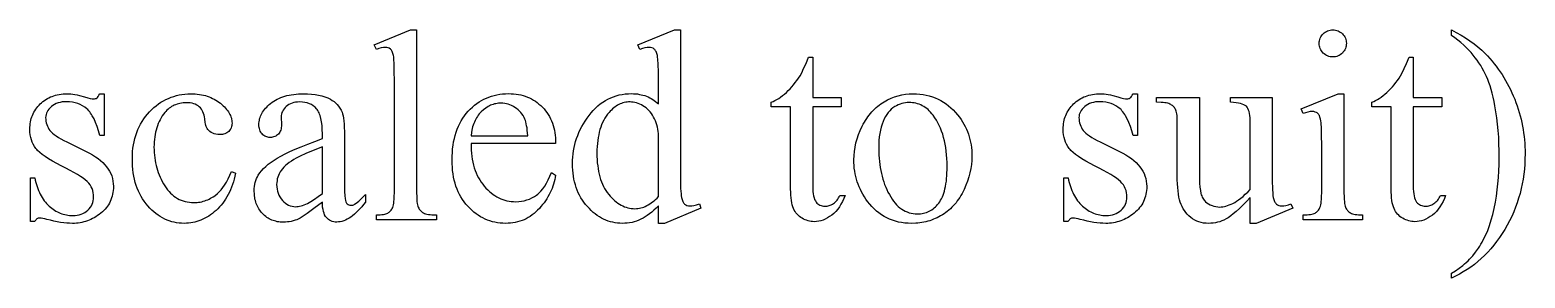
# Model space of a CAD drawing. Extents: x 9 to 960, y -397 to 558.
# Drawn here: x 552.1 to 717.1, y -187.3 to -159.9 of the extents above; entities that cross this region are included whole.
import ezdxf

# ---------------------------------------------------------------- set-up
doc = ezdxf.new("R2010")
doc.units = 0
doc.header["$MEASUREMENT"] = 0
doc.layers.add('TEXT', color=18, linetype='CONTINUOUS')

msp = doc.modelspace()

# ---------------------------------------------------------------- linework, layer by layer
at = {"layer": 'TEXT'}
for points in [[(594.76, -159.85), (594.76, -177.77), (594.77, -178.36), (594.78, -178.61), (594.8, -178.83), (594.83, -179.03), (594.86, -179.2), (594.9, -179.34), (594.94, -179.46), (594.99, -179.56), (595.05, -179.65), (595.11, -179.74), (595.18, -179.82), (595.25, -179.89), (595.33, -179.96), (595.42, -180.03), (595.51, -180.08), (595.62, -180.13), (595.74, -180.18), (595.89, -180.21), (596.06, -180.24), (596.25, -180.27), (596.46, -180.28), (596.94, -180.3), (596.94, -180.83), (590.32, -180.83), (590.32, -180.3), (590.74, -180.28), (590.93, -180.27), (591.1, -180.25), (591.25, -180.22), (591.38, -180.19), (591.49, -180.15), (591.59, -180.1), (591.67, -180.05), (591.75, -179.99), (591.82, -179.93), (591.89, -179.85), (591.95, -179.77), (592.01, -179.68), (592.07, -179.58), (592.12, -179.47), (592.16, -179.35), (592.2, -179.2), (592.23, -179.02), (592.26, -178.83), (592.28, -178.6), (592.3, -178.35), (592.31, -177.77), (592.31, -165.5), (592.3, -164.47), (592.28, -163.66), (592.25, -163.07), (592.23, -162.85), (592.21, -162.69), (592.15, -162.45), (592.07, -162.25), (592.03, -162.17), (591.98, -162.09), (591.93, -162.03), (591.87, -161.98), (591.75, -161.89), (591.61, -161.83), (591.46, -161.8), (591.29, -161.79), (591.09, -161.8), (590.86, -161.85), (590.6, -161.92), (590.32, -162.02), (590.07, -161.51), (594.09, -159.85)], [(621.45, -179.31), (621.21, -179.56), (620.96, -179.79), (620.72, -180), (620.48, -180.2), (620.23, -180.37), (620, -180.53), (619.76, -180.67), (619.52, -180.79), (619.28, -180.9), (619.04, -180.99), (618.79, -181.06), (618.54, -181.13), (618.28, -181.18), (618.02, -181.21), (617.76, -181.23), (617.49, -181.24), (617.21, -181.23), (616.94, -181.21), (616.68, -181.18), (616.41, -181.12), (616.16, -181.06), (615.9, -180.98), (615.66, -180.89), (615.41, -180.78), (615.17, -180.65), (614.94, -180.52), (614.71, -180.37), (614.48, -180.2), (614.26, -180.02), (614.04, -179.82), (613.83, -179.61), (613.62, -179.39), (613.42, -179.15), (613.23, -178.91), (613.06, -178.66), (612.9, -178.4), (612.75, -178.13), (612.61, -177.85), (612.49, -177.57), (612.38, -177.27), (612.29, -176.97), (612.2, -176.66), (612.13, -176.35), (612.07, -176.02), (612.03, -175.69), (611.99, -175.34), (611.98, -174.99), (611.97, -174.63), (611.98, -174.27), (612, -173.91), (612.03, -173.56), (612.08, -173.21), (612.15, -172.87), (612.23, -172.52), (612.32, -172.19), (612.43, -171.85), (612.55, -171.52), (612.68, -171.19), (612.83, -170.87), (613, -170.55), (613.18, -170.24), (613.37, -169.93), (613.58, -169.62), (613.8, -169.32), (614.03, -169.02), (614.27, -168.75), (614.52, -168.5), (614.78, -168.26), (615.04, -168.04), (615.32, -167.85), (615.6, -167.67), (615.89, -167.51), (616.19, -167.37), (616.49, -167.24), (616.81, -167.14), (617.13, -167.05), (617.46, -166.99), (617.8, -166.94), (618.15, -166.91), (618.5, -166.9), (618.72, -166.91), (618.94, -166.92), (619.15, -166.94), (619.36, -166.98), (619.56, -167.02), (619.75, -167.06), (619.95, -167.12), (620.13, -167.19), (620.31, -167.26), (620.49, -167.35), (620.66, -167.44), (620.83, -167.54), (620.99, -167.65), (621.15, -167.77), (621.3, -167.9), (621.45, -168.04), (621.45, -165.55), (621.45, -164.5), (621.43, -163.68), (621.39, -163.08), (621.37, -162.86), (621.34, -162.7), (621.28, -162.46), (621.24, -162.35), (621.2, -162.25), (621.15, -162.17), (621.11, -162.1), (621.05, -162.03), (621, -161.98), (620.87, -161.89), (620.73, -161.83), (620.58, -161.8), (620.41, -161.79), (620.2, -161.8), (619.96, -161.85), (619.69, -161.92), (619.39, -162.02), (619.2, -161.51), (623.22, -159.85), (623.89, -159.85), (623.89, -175.47), (623.89, -176.55), (623.91, -177.39), (623.95, -177.99), (623.97, -178.21), (624, -178.37), (624.06, -178.61), (624.1, -178.72), (624.14, -178.82), (624.19, -178.9), (624.24, -178.98), (624.29, -179.05), (624.35, -179.1), (624.48, -179.19), (624.61, -179.26), (624.76, -179.3), (624.92, -179.31), (625.13, -179.29), (625.38, -179.25), (625.67, -179.17), (625.98, -179.06), (626.14, -179.57), (622.13, -181.24), (621.45, -181.24)], [(695.91, -159.85), (696.06, -159.86), (696.21, -159.88), (696.35, -159.92), (696.48, -159.96), (696.61, -160.02), (696.73, -160.1), (696.85, -160.19), (696.96, -160.29), (697.06, -160.4), (697.15, -160.52), (697.23, -160.64), (697.29, -160.77), (697.34, -160.91), (697.37, -161.05), (697.39, -161.19), (697.4, -161.34), (697.39, -161.5), (697.37, -161.64), (697.34, -161.78), (697.29, -161.92), (697.23, -162.05), (697.15, -162.17), (697.06, -162.29), (696.96, -162.41), (696.85, -162.51), (696.73, -162.6), (696.61, -162.68), (696.48, -162.74), (696.35, -162.79), (696.21, -162.82), (696.06, -162.84), (695.91, -162.85), (695.75, -162.84), (695.61, -162.82), (695.47, -162.79), (695.33, -162.74), (695.2, -162.68), (695.08, -162.6), (694.96, -162.51), (694.85, -162.41), (694.74, -162.29), (694.65, -162.17), (694.58, -162.05), (694.51, -161.92), (694.46, -161.78), (694.43, -161.64), (694.41, -161.5), (694.4, -161.34), (694.41, -161.19), (694.43, -161.05), (694.46, -160.91), (694.51, -160.77), (694.57, -160.64), (694.65, -160.52), (694.74, -160.4), (694.84, -160.29), (694.95, -160.19), (695.07, -160.1), (695.19, -160.02), (695.32, -159.96), (695.46, -159.92), (695.6, -159.88), (695.75, -159.86)], [(708.99, -160.47), (708.99, -159.85), (709.54, -160.14), (710.06, -160.43), (710.57, -160.74), (711.04, -161.06), (711.5, -161.39), (711.93, -161.74), (712.34, -162.09), (712.72, -162.46), (712.98, -162.74), (713.23, -163.01), (713.48, -163.3), (713.72, -163.59), (713.95, -163.88), (714.17, -164.18), (714.38, -164.49), (714.59, -164.8), (714.79, -165.12), (714.98, -165.45), (715.17, -165.78), (715.35, -166.11), (715.52, -166.46), (715.68, -166.8), (715.83, -167.16), (715.98, -167.52), (716.12, -167.88), (716.25, -168.24), (716.37, -168.61), (716.48, -168.98), (716.59, -169.35), (716.68, -169.72), (716.77, -170.1), (716.84, -170.48), (716.91, -170.85), (716.97, -171.23), (717.02, -171.62), (717.06, -172), (717.09, -172.39), (717.11, -172.77), (717.13, -173.16), (717.13, -173.56), (717.12, -174.12), (717.1, -174.69), (717.05, -175.24), (716.99, -175.79), (716.91, -176.34), (716.81, -176.87), (716.7, -177.4), (716.57, -177.93), (716.42, -178.45), (716.25, -178.96), (716.07, -179.46), (715.87, -179.96), (715.65, -180.46), (715.41, -180.94), (715.15, -181.42), (714.88, -181.9), (714.6, -182.36), (714.3, -182.81), (713.99, -183.23), (713.67, -183.65), (713.34, -184.04), (713, -184.42), (712.65, -184.78), (712.28, -185.13), (711.91, -185.46), (711.53, -185.77), (711.13, -186.06), (710.72, -186.34), (710.31, -186.6), (709.88, -186.85), (709.44, -187.08), (708.99, -187.29), (708.99, -186.74), (709.43, -186.48), (709.86, -186.19), (710.26, -185.88), (710.45, -185.71), (710.64, -185.55), (710.83, -185.37), (711.01, -185.19), (711.35, -184.81), (711.67, -184.41), (711.98, -183.99), (712.12, -183.77), (712.26, -183.54), (712.39, -183.31), (712.52, -183.07), (712.77, -182.56), (713, -182.02), (713.21, -181.46), (713.4, -180.86), (713.57, -180.24), (713.72, -179.58), (713.85, -178.91), (713.97, -178.23), (714.06, -177.54), (714.14, -176.85), (714.2, -176.15), (714.25, -175.44), (714.28, -174.72), (714.28, -174), (714.28, -173.22), (714.25, -172.46), (714.22, -171.72), (714.16, -170.99), (714.09, -170.28), (714.01, -169.59), (713.91, -168.92), (713.8, -168.26), (713.7, -167.77), (713.6, -167.29), (713.5, -166.85), (713.38, -166.43), (713.27, -166.03), (713.14, -165.66), (713.01, -165.32), (712.88, -165), (712.73, -164.7), (712.58, -164.4), (712.41, -164.1), (712.23, -163.8), (712.04, -163.51), (711.84, -163.22), (711.63, -162.93), (711.41, -162.64), (711.17, -162.36), (710.91, -162.08), (710.64, -161.8), (710.35, -161.53), (710.04, -161.26), (709.71, -161), (709.36, -160.73)], [(638.49, -162.88), (638.49, -167.32), (641.64, -167.32), (641.64, -168.35), (638.49, -168.35), (638.49, -177.11), (638.49, -177.43), (638.51, -177.71), (638.54, -177.97), (638.58, -178.21), (638.64, -178.42), (638.7, -178.6), (638.78, -178.75), (638.86, -178.88), (638.96, -178.99), (639.07, -179.08), (639.18, -179.16), (639.29, -179.22), (639.42, -179.27), (639.55, -179.31), (639.69, -179.33), (639.83, -179.34), (639.95, -179.33), (640.07, -179.32), (640.19, -179.3), (640.31, -179.26), (640.43, -179.22), (640.54, -179.17), (640.66, -179.11), (640.77, -179.04), (640.89, -178.96), (640.99, -178.87), (641.09, -178.77), (641.18, -178.66), (641.27, -178.55), (641.34, -178.42), (641.42, -178.29), (641.48, -178.14), (642.06, -178.14), (641.92, -178.49), (641.77, -178.82), (641.61, -179.13), (641.43, -179.41), (641.25, -179.67), (641.04, -179.91), (640.83, -180.13), (640.6, -180.32), (640.36, -180.49), (640.12, -180.64), (639.88, -180.76), (639.64, -180.87), (639.39, -180.95), (639.15, -181), (638.9, -181.04), (638.65, -181.05), (638.48, -181.04), (638.31, -181.03), (638.15, -181), (637.98, -180.95), (637.81, -180.9), (637.65, -180.84), (637.49, -180.76), (637.32, -180.67), (637.17, -180.57), (637.02, -180.46), (636.88, -180.34), (636.76, -180.22), (636.64, -180.08), (636.54, -179.93), (636.45, -179.77), (636.36, -179.6), (636.29, -179.41), (636.23, -179.2), (636.18, -178.96), (636.13, -178.71), (636.1, -178.42), (636.07, -178.12), (636.06, -177.79), (636.05, -177.44), (636.05, -168.35), (633.92, -168.35), (633.92, -167.86), (634.12, -167.77), (634.32, -167.67), (634.53, -167.56), (634.74, -167.43), (634.94, -167.28), (635.15, -167.12), (635.36, -166.95), (635.58, -166.76), (635.78, -166.57), (635.99, -166.36), (636.19, -166.14), (636.38, -165.92), (636.56, -165.68), (636.74, -165.44), (636.92, -165.19), (637.09, -164.93), (637.27, -164.59), (637.49, -164.14), (637.75, -163.56), (638.03, -162.88)], [(704.79, -162.88), (704.79, -167.32), (707.94, -167.32), (707.94, -168.35), (704.79, -168.35), (704.79, -177.11), (704.79, -177.43), (704.81, -177.71), (704.84, -177.97), (704.88, -178.21), (704.93, -178.42), (705, -178.6), (705.07, -178.75), (705.16, -178.88), (705.26, -178.99), (705.36, -179.08), (705.47, -179.16), (705.59, -179.22), (705.72, -179.27), (705.85, -179.31), (705.98, -179.33), (706.13, -179.34), (706.25, -179.33), (706.37, -179.32), (706.49, -179.3), (706.61, -179.26), (706.73, -179.22), (706.84, -179.17), (706.96, -179.11), (707.07, -179.04), (707.18, -178.96), (707.29, -178.87), (707.39, -178.77), (707.48, -178.66), (707.56, -178.55), (707.64, -178.42), (707.71, -178.29), (707.78, -178.14), (708.36, -178.14), (708.22, -178.49), (708.07, -178.82), (707.91, -179.13), (707.73, -179.41), (707.54, -179.67), (707.34, -179.91), (707.12, -180.13), (706.9, -180.32), (706.66, -180.49), (706.42, -180.64), (706.18, -180.76), (705.94, -180.87), (705.69, -180.95), (705.45, -181), (705.2, -181.04), (704.95, -181.05), (704.78, -181.04), (704.61, -181.03), (704.44, -181), (704.28, -180.95), (704.11, -180.9), (703.95, -180.84), (703.78, -180.76), (703.62, -180.67), (703.46, -180.57), (703.32, -180.46), (703.18, -180.34), (703.06, -180.22), (702.94, -180.08), (702.84, -179.93), (702.74, -179.77), (702.66, -179.6), (702.59, -179.41), (702.53, -179.2), (702.47, -178.96), (702.43, -178.71), (702.4, -178.42), (702.37, -178.12), (702.36, -177.79), (702.35, -177.44), (702.35, -168.35), (700.21, -168.35), (700.21, -167.86), (700.42, -167.77), (700.62, -167.67), (700.83, -167.56), (701.03, -167.43), (701.24, -167.28), (701.45, -167.12), (701.66, -166.95), (701.87, -166.76), (702.08, -166.57), (702.29, -166.36), (702.48, -166.14), (702.68, -165.92), (702.86, -165.68), (703.04, -165.44), (703.22, -165.19), (703.38, -164.93), (703.57, -164.59), (703.79, -164.14), (704.04, -163.56), (704.33, -162.88)], [(560.27, -166.92), (560.27, -171.52), (559.79, -171.52), (559.64, -171), (559.49, -170.52), (559.32, -170.09), (559.15, -169.7), (558.96, -169.35), (558.87, -169.19), (558.77, -169.05), (558.67, -168.91), (558.56, -168.79), (558.46, -168.67), (558.35, -168.57), (558.12, -168.39), (557.88, -168.23), (557.62, -168.09), (557.35, -167.98), (557.06, -167.9), (556.76, -167.84), (556.45, -167.8), (556.11, -167.79), (555.86, -167.8), (555.62, -167.82), (555.4, -167.87), (555.18, -167.93), (554.98, -168), (554.79, -168.1), (554.61, -168.21), (554.45, -168.33), (554.3, -168.47), (554.17, -168.62), (554.06, -168.76), (553.97, -168.91), (553.9, -169.06), (553.85, -169.22), (553.82, -169.38), (553.81, -169.54), (553.82, -169.75), (553.84, -169.94), (553.88, -170.13), (553.93, -170.31), (554, -170.48), (554.08, -170.65), (554.17, -170.81), (554.28, -170.96), (554.41, -171.11), (554.57, -171.27), (554.76, -171.42), (554.98, -171.58), (555.22, -171.75), (555.5, -171.91), (555.81, -172.08), (556.14, -172.24), (558.3, -173.29), (558.66, -173.48), (559, -173.67), (559.31, -173.87), (559.61, -174.08), (559.88, -174.29), (560.12, -174.52), (560.34, -174.75), (560.54, -174.98), (560.72, -175.23), (560.87, -175.48), (561, -175.74), (561.1, -176), (561.19, -176.28), (561.24, -176.56), (561.28, -176.85), (561.29, -177.14), (561.29, -177.37), (561.27, -177.59), (561.24, -177.81), (561.2, -178.02), (561.15, -178.22), (561.09, -178.42), (561.02, -178.62), (560.94, -178.81), (560.85, -178.99), (560.75, -179.17), (560.63, -179.34), (560.51, -179.5), (560.37, -179.66), (560.22, -179.82), (560.07, -179.97), (559.9, -180.11), (559.72, -180.25), (559.54, -180.38), (559.36, -180.5), (559.18, -180.61), (558.99, -180.71), (558.8, -180.8), (558.61, -180.88), (558.42, -180.96), (558.22, -181.02), (558.02, -181.08), (557.82, -181.13), (557.62, -181.17), (557.41, -181.2), (557.2, -181.22), (556.99, -181.24), (556.78, -181.24), (556.46, -181.23), (556.14, -181.21), (555.8, -181.18), (555.45, -181.13), (555.09, -181.07), (554.72, -180.99), (554.34, -180.9), (553.95, -180.8), (553.71, -180.73), (553.5, -180.69), (553.31, -180.66), (553.15, -180.65), (553.07, -180.66), (552.99, -180.67), (552.92, -180.7), (552.85, -180.75), (552.78, -180.8), (552.72, -180.87), (552.67, -180.94), (552.62, -181.03), (552.13, -181.03), (552.13, -176.21), (552.62, -176.21), (552.67, -176.47), (552.73, -176.71), (552.8, -176.95), (552.87, -177.18), (552.95, -177.4), (553.03, -177.62), (553.12, -177.82), (553.22, -178.02), (553.32, -178.21), (553.43, -178.39), (553.54, -178.57), (553.66, -178.74), (553.79, -178.89), (553.92, -179.05), (554.05, -179.19), (554.2, -179.32), (554.34, -179.45), (554.49, -179.57), (554.64, -179.68), (554.8, -179.78), (554.95, -179.88), (555.11, -179.96), (555.27, -180.04), (555.43, -180.11), (555.6, -180.17), (555.76, -180.22), (555.93, -180.27), (556.1, -180.3), (556.27, -180.33), (556.45, -180.35), (556.63, -180.37), (556.81, -180.37), (557.06, -180.36), (557.29, -180.33), (557.52, -180.29), (557.73, -180.22), (557.93, -180.14), (558.12, -180.03), (558.3, -179.91), (558.47, -179.77), (558.62, -179.62), (558.75, -179.46), (558.86, -179.29), (558.95, -179.11), (559.02, -178.93), (559.07, -178.74), (559.1, -178.54), (559.11, -178.33), (559.1, -178.09), (559.06, -177.85), (559.01, -177.62), (558.93, -177.4), (558.83, -177.19), (558.71, -176.99), (558.56, -176.8), (558.39, -176.62), (558.19, -176.44), (557.95, -176.25), (557.66, -176.05), (557.32, -175.84), (556.94, -175.61), (556.52, -175.38), (556.05, -175.13), (555.54, -174.87), (555.03, -174.61), (554.56, -174.35), (554.14, -174.1), (553.77, -173.86), (553.44, -173.62), (553.16, -173.39), (552.92, -173.17), (552.82, -173.06), (552.74, -172.95), (552.58, -172.73), (552.45, -172.5), (552.33, -172.26), (552.24, -172), (552.17, -171.73), (552.11, -171.44), (552.08, -171.14), (552.07, -170.83), (552.08, -170.62), (552.09, -170.42), (552.11, -170.22), (552.14, -170.03), (552.18, -169.84), (552.23, -169.65), (552.29, -169.47), (552.36, -169.3), (552.43, -169.13), (552.52, -168.96), (552.61, -168.79), (552.72, -168.63), (552.83, -168.48), (552.95, -168.33), (553.08, -168.18), (553.22, -168.04), (553.36, -167.9), (553.51, -167.78), (553.67, -167.66), (553.83, -167.55), (554, -167.45), (554.17, -167.36), (554.34, -167.27), (554.53, -167.2), (554.71, -167.13), (554.91, -167.08), (555.1, -167.03), (555.31, -166.99), (555.52, -166.96), (555.73, -166.94), (555.95, -166.92), (556.17, -166.92), (556.38, -166.92), (556.59, -166.94), (556.82, -166.97), (557.05, -167), (557.3, -167.05), (557.56, -167.11), (558.1, -167.26), (558.45, -167.36), (558.73, -167.42), (558.95, -167.47), (559.11, -167.48), (559.22, -167.47), (559.32, -167.45), (559.4, -167.42), (559.48, -167.38), (559.55, -167.31), (559.62, -167.21), (559.7, -167.08), (559.79, -166.92)], [(574.77, -175.69), (574.7, -176.02), (574.62, -176.34), (574.53, -176.65), (574.43, -176.95), (574.33, -177.24), (574.21, -177.52), (574.09, -177.8), (573.96, -178.06), (573.83, -178.31), (573.68, -178.55), (573.53, -178.78), (573.36, -179.01), (573.19, -179.22), (573.01, -179.42), (572.83, -179.62), (572.63, -179.8), (572.43, -179.98), (572.23, -180.14), (572.02, -180.29), (571.82, -180.43), (571.6, -180.56), (571.39, -180.68), (571.17, -180.79), (570.96, -180.88), (570.73, -180.97), (570.51, -181.04), (570.28, -181.1), (570.05, -181.15), (569.82, -181.19), (569.59, -181.22), (569.35, -181.23), (569.11, -181.24), (568.82, -181.23), (568.54, -181.21), (568.27, -181.17), (567.99, -181.12), (567.73, -181.05), (567.46, -180.97), (567.21, -180.87), (566.95, -180.76), (566.71, -180.63), (566.46, -180.49), (566.22, -180.33), (565.99, -180.15), (565.76, -179.97), (565.53, -179.76), (565.31, -179.54), (565.1, -179.31), (564.89, -179.06), (564.69, -178.8), (564.51, -178.54), (564.35, -178.26), (564.19, -177.97), (564.05, -177.67), (563.93, -177.36), (563.81, -177.04), (563.71, -176.71), (563.63, -176.36), (563.55, -176.01), (563.49, -175.65), (563.45, -175.27), (563.41, -174.89), (563.39, -174.49), (563.38, -174.09), (563.39, -173.69), (563.41, -173.31), (563.45, -172.93), (563.5, -172.57), (563.57, -172.21), (563.65, -171.87), (563.75, -171.53), (563.86, -171.2), (563.98, -170.88), (564.13, -170.57), (564.28, -170.27), (564.45, -169.98), (564.64, -169.7), (564.84, -169.43), (565.05, -169.16), (565.28, -168.91), (565.52, -168.67), (565.77, -168.44), (566.02, -168.23), (566.28, -168.04), (566.54, -167.86), (566.81, -167.7), (567.08, -167.55), (567.37, -167.42), (567.65, -167.3), (567.95, -167.2), (568.25, -167.11), (568.55, -167.04), (568.86, -166.99), (569.18, -166.95), (569.5, -166.93), (569.83, -166.92), (570.08, -166.92), (570.32, -166.94), (570.55, -166.96), (570.78, -166.98), (571.01, -167.02), (571.22, -167.07), (571.44, -167.12), (571.64, -167.18), (571.85, -167.25), (572.04, -167.33), (572.23, -167.42), (572.42, -167.51), (572.6, -167.62), (572.77, -167.73), (572.94, -167.85), (573.1, -167.97), (573.41, -168.24), (573.54, -168.37), (573.67, -168.51), (573.78, -168.64), (573.89, -168.78), (573.98, -168.91), (574.07, -169.05), (574.14, -169.19), (574.21, -169.32), (574.26, -169.46), (574.31, -169.6), (574.34, -169.74), (574.37, -169.88), (574.38, -170.02), (574.39, -170.16), (574.38, -170.3), (574.37, -170.43), (574.34, -170.55), (574.3, -170.67), (574.25, -170.78), (574.18, -170.88), (574.11, -170.98), (574.03, -171.07), (573.93, -171.15), (573.83, -171.22), (573.72, -171.28), (573.59, -171.33), (573.46, -171.37), (573.32, -171.4), (573.17, -171.41), (573.02, -171.42), (572.81, -171.41), (572.61, -171.38), (572.42, -171.34), (572.25, -171.28), (572.1, -171.2), (571.95, -171.1), (571.82, -170.99), (571.7, -170.86), (571.64, -170.77), (571.59, -170.67), (571.54, -170.55), (571.5, -170.41), (571.46, -170.25), (571.42, -170.08), (571.37, -169.68), (571.34, -169.47), (571.3, -169.27), (571.25, -169.08), (571.18, -168.91), (571.1, -168.75), (571.01, -168.6), (570.9, -168.47), (570.77, -168.35), (570.64, -168.25), (570.49, -168.16), (570.33, -168.08), (570.16, -168.02), (569.97, -167.97), (569.78, -167.93), (569.57, -167.91), (569.34, -167.91), (569.16, -167.91), (568.98, -167.92), (568.81, -167.95), (568.64, -167.98), (568.48, -168.01), (568.32, -168.06), (568.16, -168.12), (568.01, -168.18), (567.87, -168.25), (567.72, -168.33), (567.59, -168.42), (567.45, -168.52), (567.33, -168.63), (567.2, -168.74), (567.08, -168.87), (566.97, -169), (566.82, -169.18), (566.69, -169.37), (566.56, -169.57), (566.45, -169.78), (566.34, -169.99), (566.24, -170.21), (566.15, -170.44), (566.07, -170.68), (566, -170.92), (565.94, -171.17), (565.89, -171.43), (565.85, -171.69), (565.82, -171.96), (565.79, -172.24), (565.78, -172.53), (565.77, -172.82), (565.78, -173.12), (565.79, -173.41), (565.82, -173.71), (565.85, -173.99), (565.89, -174.28), (565.94, -174.55), (566, -174.83), (566.07, -175.1), (566.15, -175.36), (566.24, -175.62), (566.34, -175.88), (566.44, -176.13), (566.56, -176.37), (566.68, -176.62), (566.82, -176.86), (566.96, -177.09), (567.11, -177.31), (567.27, -177.52), (567.44, -177.72), (567.61, -177.9), (567.79, -178.06), (567.97, -178.22), (568.16, -178.35), (568.36, -178.48), (568.56, -178.59), (568.77, -178.68), (568.99, -178.76), (569.21, -178.82), (569.44, -178.87), (569.68, -178.91), (569.92, -178.93), (570.17, -178.94), (570.35, -178.94), (570.53, -178.92), (570.7, -178.9), (570.87, -178.88), (571.04, -178.84), (571.21, -178.8), (571.38, -178.75), (571.54, -178.69), (571.7, -178.63), (571.86, -178.55), (572.02, -178.47), (572.17, -178.38), (572.32, -178.29), (572.47, -178.18), (572.77, -177.95), (572.97, -177.76), (573.17, -177.54), (573.37, -177.29), (573.57, -177), (573.76, -176.67), (573.96, -176.31), (574.15, -175.92), (574.34, -175.49)], [(584.36, -178.88), (583.42, -179.6), (582.67, -180.15), (582.36, -180.36), (582.11, -180.53), (581.9, -180.66), (581.75, -180.74), (581.55, -180.83), (581.34, -180.9), (581.14, -180.96), (580.93, -181.02), (580.71, -181.06), (580.5, -181.08), (580.27, -181.1), (580.05, -181.11), (579.88, -181.1), (579.71, -181.09), (579.54, -181.07), (579.38, -181.05), (579.22, -181.01), (579.07, -180.97), (578.92, -180.92), (578.77, -180.87), (578.63, -180.8), (578.49, -180.73), (578.36, -180.65), (578.23, -180.57), (578.1, -180.47), (577.98, -180.37), (577.86, -180.27), (577.74, -180.15), (577.63, -180.03), (577.53, -179.9), (577.44, -179.77), (577.35, -179.63), (577.27, -179.49), (577.19, -179.35), (577.12, -179.19), (577.06, -179.04), (577.01, -178.88), (576.96, -178.71), (576.92, -178.55), (576.89, -178.37), (576.87, -178.19), (576.85, -178.01), (576.84, -177.63), (576.84, -177.38), (576.86, -177.15), (576.9, -176.92), (576.95, -176.71), (577.01, -176.5), (577.09, -176.29), (577.18, -176.1), (577.28, -175.92), (577.44, -175.67), (577.64, -175.42), (577.86, -175.18), (578.11, -174.94), (578.38, -174.71), (578.69, -174.48), (579.02, -174.25), (579.38, -174.03), (579.79, -173.8), (580.25, -173.56), (580.78, -173.31), (581.37, -173.05), (582.03, -172.77), (582.74, -172.49), (583.52, -172.19), (584.36, -171.87), (584.36, -171.34), (584.35, -170.86), (584.32, -170.41), (584.27, -170.01), (584.2, -169.64), (584.11, -169.31), (584.06, -169.16), (584, -169.03), (583.93, -168.9), (583.87, -168.78), (583.79, -168.67), (583.72, -168.57), (583.55, -168.39), (583.36, -168.24), (583.15, -168.11), (582.93, -168.01), (582.69, -167.92), (582.43, -167.87), (582.15, -167.83), (581.85, -167.82), (581.62, -167.83), (581.41, -167.85), (581.21, -167.89), (581.02, -167.94), (580.84, -168.01), (580.67, -168.1), (580.52, -168.2), (580.38, -168.32), (580.24, -168.45), (580.13, -168.58), (580.03, -168.72), (579.96, -168.86), (579.89, -169), (579.85, -169.16), (579.82, -169.31), (579.82, -169.47), (579.85, -170.33), (579.84, -170.49), (579.82, -170.65), (579.8, -170.79), (579.76, -170.93), (579.71, -171.05), (579.65, -171.17), (579.58, -171.28), (579.5, -171.37), (579.41, -171.46), (579.31, -171.53), (579.21, -171.6), (579.1, -171.65), (578.98, -171.69), (578.86, -171.72), (578.73, -171.74), (578.59, -171.74), (578.46, -171.74), (578.33, -171.72), (578.21, -171.69), (578.1, -171.65), (577.99, -171.59), (577.88, -171.53), (577.79, -171.45), (577.7, -171.36), (577.62, -171.26), (577.55, -171.15), (577.49, -171.03), (577.44, -170.91), (577.4, -170.77), (577.37, -170.63), (577.36, -170.47), (577.35, -170.31), (577.36, -170.15), (577.37, -170), (577.4, -169.84), (577.43, -169.69), (577.48, -169.54), (577.54, -169.39), (577.6, -169.24), (577.68, -169.09), (577.76, -168.95), (577.86, -168.81), (577.97, -168.66), (578.08, -168.52), (578.21, -168.39), (578.35, -168.25), (578.49, -168.11), (578.65, -167.98), (578.82, -167.85), (578.99, -167.73), (579.17, -167.62), (579.36, -167.52), (579.56, -167.42), (579.77, -167.33), (579.99, -167.26), (580.21, -167.18), (580.44, -167.12), (580.68, -167.07), (580.93, -167.02), (581.19, -166.99), (581.45, -166.96), (581.72, -166.94), (582, -166.92), (582.29, -166.92), (582.73, -166.93), (583.15, -166.96), (583.55, -167), (583.93, -167.07), (584.29, -167.16), (584.63, -167.26), (584.95, -167.38), (585.24, -167.52), (585.45, -167.65), (585.65, -167.78), (585.83, -167.94), (586, -168.11), (586.15, -168.3), (586.29, -168.5), (586.42, -168.72), (586.53, -168.95), (586.59, -169.13), (586.64, -169.35), (586.69, -169.62), (586.73, -169.92), (586.75, -170.27), (586.78, -170.65), (586.79, -171.08), (586.79, -171.55), (586.79, -176.14), (586.8, -177.01), (586.81, -177.7), (586.83, -178.19), (586.87, -178.5), (586.91, -178.7), (586.96, -178.87), (587.03, -179), (587.07, -179.05), (587.11, -179.09), (587.2, -179.15), (587.29, -179.2), (587.39, -179.23), (587.5, -179.23), (587.61, -179.23), (587.72, -179.21), (587.82, -179.18), (587.91, -179.13), (588.1, -178.99), (588.37, -178.77), (588.7, -178.45), (589.11, -178.05), (589.11, -178.88), (588.9, -179.15), (588.7, -179.4), (588.49, -179.63), (588.29, -179.85), (588.09, -180.05), (587.89, -180.23), (587.69, -180.39), (587.49, -180.54), (587.3, -180.67), (587.1, -180.78), (586.91, -180.88), (586.71, -180.95), (586.52, -181.02), (586.33, -181.06), (586.14, -181.08), (585.95, -181.09), (585.78, -181.09), (585.61, -181.06), (585.45, -181.02), (585.3, -180.97), (585.16, -180.9), (585.03, -180.81), (584.91, -180.71), (584.8, -180.59), (584.7, -180.46), (584.61, -180.3), (584.54, -180.12), (584.48, -179.91), (584.43, -179.69), (584.39, -179.44), (584.37, -179.17)], [(600.77, -172.41), (600.78, -172.78), (600.79, -173.14), (600.82, -173.49), (600.86, -173.83), (600.91, -174.16), (600.97, -174.48), (601.05, -174.79), (601.13, -175.09), (601.23, -175.38), (601.34, -175.66), (601.46, -175.93), (601.59, -176.19), (601.73, -176.44), (601.89, -176.68), (602.06, -176.91), (602.23, -177.13), (602.42, -177.33), (602.61, -177.53), (602.81, -177.71), (603, -177.87), (603.21, -178.03), (603.41, -178.17), (603.62, -178.3), (603.84, -178.41), (604.06, -178.51), (604.28, -178.6), (604.51, -178.67), (604.74, -178.73), (604.97, -178.78), (605.21, -178.81), (605.45, -178.83), (605.7, -178.84), (606.03, -178.83), (606.34, -178.79), (606.65, -178.73), (606.94, -178.65), (607.22, -178.55), (607.5, -178.43), (607.76, -178.28), (608.01, -178.11), (608.13, -178.01), (608.25, -177.91), (608.48, -177.68), (608.7, -177.41), (608.91, -177.12), (609.11, -176.79), (609.3, -176.43), (609.48, -176.03), (609.65, -175.61), (610.11, -175.9), (610.07, -176.15), (610.01, -176.4), (609.95, -176.65), (609.88, -176.89), (609.8, -177.13), (609.71, -177.37), (609.61, -177.6), (609.51, -177.83), (609.39, -178.06), (609.26, -178.29), (609.13, -178.51), (608.98, -178.73), (608.83, -178.95), (608.67, -179.16), (608.49, -179.37), (608.31, -179.58), (608.12, -179.78), (607.93, -179.97), (607.73, -180.15), (607.52, -180.31), (607.31, -180.46), (607.09, -180.59), (606.86, -180.72), (606.63, -180.83), (606.4, -180.92), (606.16, -181.01), (605.91, -181.08), (605.65, -181.14), (605.39, -181.18), (605.13, -181.21), (604.86, -181.23), (604.58, -181.24), (604.28, -181.23), (603.98, -181.21), (603.69, -181.17), (603.41, -181.12), (603.13, -181.06), (602.85, -180.97), (602.58, -180.88), (602.32, -180.77), (602.06, -180.64), (601.81, -180.5), (601.56, -180.34), (601.32, -180.17), (601.09, -179.99), (600.86, -179.79), (600.63, -179.57), (600.41, -179.35), (600.2, -179.1), (600.01, -178.85), (599.82, -178.59), (599.65, -178.32), (599.5, -178.03), (599.36, -177.74), (599.23, -177.44), (599.11, -177.12), (599.01, -176.8), (598.92, -176.47), (598.85, -176.12), (598.79, -175.77), (598.74, -175.4), (598.71, -175.03), (598.69, -174.64), (598.68, -174.25), (598.69, -173.82), (598.71, -173.41), (598.74, -173), (598.79, -172.61), (598.85, -172.23), (598.93, -171.86), (599.02, -171.51), (599.12, -171.16), (599.24, -170.83), (599.37, -170.51), (599.52, -170.21), (599.68, -169.91), (599.85, -169.62), (600.04, -169.35), (600.24, -169.09), (600.46, -168.84), (600.68, -168.61), (600.92, -168.39), (601.16, -168.18), (601.4, -168), (601.66, -167.82), (601.92, -167.66), (602.19, -167.52), (602.46, -167.39), (602.74, -167.28), (603.03, -167.18), (603.33, -167.09), (603.63, -167.03), (603.94, -166.97), (604.26, -166.93), (604.59, -166.91), (604.92, -166.9), (605.2, -166.91), (605.47, -166.93), (605.74, -166.96), (606, -167), (606.26, -167.05), (606.51, -167.11), (606.75, -167.19), (606.99, -167.28), (607.22, -167.38), (607.44, -167.49), (607.66, -167.61), (607.87, -167.75), (608.07, -167.89), (608.27, -168.05), (608.46, -168.22), (608.65, -168.4), (608.83, -168.59), (608.99, -168.79), (609.15, -169), (609.29, -169.21), (609.42, -169.44), (609.54, -169.67), (609.65, -169.9), (609.75, -170.15), (609.83, -170.41), (609.91, -170.67), (609.97, -170.94), (610.02, -171.22), (610.06, -171.5), (610.09, -171.79), (610.1, -172.1), (610.11, -172.41)], [(600.77, -171.55), (607.03, -171.55), (606.98, -170.95), (606.95, -170.68), (606.91, -170.44), (606.87, -170.23), (606.83, -170.03), (606.77, -169.87), (606.72, -169.72), (606.62, -169.52), (606.51, -169.33), (606.39, -169.15), (606.26, -168.98), (606.12, -168.83), (605.96, -168.68), (605.8, -168.55), (605.62, -168.42), (605.44, -168.31), (605.25, -168.22), (605.06, -168.14), (604.87, -168.07), (604.68, -168.02), (604.49, -167.98), (604.29, -167.96), (604.09, -167.95), (603.94, -167.96), (603.79, -167.97), (603.64, -167.98), (603.5, -168.01), (603.35, -168.04), (603.21, -168.09), (603.07, -168.13), (602.93, -168.19), (602.8, -168.25), (602.66, -168.32), (602.4, -168.49), (602.15, -168.68), (601.9, -168.9), (601.79, -169.02), (601.67, -169.15), (601.57, -169.29), (601.47, -169.43), (601.38, -169.57), (601.29, -169.72), (601.21, -169.88), (601.14, -170.04), (601.07, -170.21), (601.01, -170.38), (600.95, -170.56), (600.91, -170.75), (600.83, -171.14)], [(621.45, -178.28), (621.45, -171.31), (621.43, -171.07), (621.39, -170.82), (621.34, -170.59), (621.28, -170.36), (621.2, -170.13), (621.12, -169.91), (621.03, -169.69), (620.92, -169.49), (620.81, -169.29), (620.68, -169.1), (620.55, -168.92), (620.41, -168.76), (620.26, -168.61), (620.1, -168.47), (619.93, -168.35), (619.75, -168.24), (619.57, -168.14), (619.39, -168.06), (619.21, -167.98), (619.03, -167.92), (618.85, -167.88), (618.67, -167.84), (618.5, -167.83), (618.33, -167.82), (618.16, -167.82), (618.01, -167.84), (617.85, -167.86), (617.69, -167.89), (617.54, -167.93), (617.39, -167.98), (617.24, -168.04), (617.1, -168.11), (616.95, -168.19), (616.81, -168.27), (616.67, -168.37), (616.54, -168.47), (616.4, -168.59), (616.27, -168.71), (616.14, -168.84), (616.01, -168.98), (615.85, -169.18), (615.7, -169.39), (615.55, -169.61), (615.42, -169.84), (615.3, -170.08), (615.19, -170.33), (615.09, -170.6), (615, -170.87), (614.93, -171.16), (614.86, -171.45), (614.8, -171.76), (614.75, -172.08), (614.72, -172.41), (614.69, -172.75), (614.67, -173.1), (614.67, -173.47), (614.67, -173.83), (614.69, -174.19), (614.71, -174.54), (614.75, -174.87), (614.79, -175.19), (614.85, -175.51), (614.92, -175.81), (614.99, -176.1), (615.08, -176.38), (615.18, -176.65), (615.28, -176.91), (615.4, -177.15), (615.52, -177.39), (615.66, -177.61), (615.81, -177.83), (615.97, -178.03), (616.13, -178.22), (616.3, -178.4), (616.46, -178.57), (616.63, -178.73), (616.81, -178.87), (616.98, -179), (617.16, -179.12), (617.34, -179.22), (617.52, -179.31), (617.7, -179.4), (617.89, -179.46), (618.08, -179.52), (618.27, -179.56), (618.46, -179.59), (618.66, -179.61), (618.86, -179.62), (619.02, -179.61), (619.19, -179.6), (619.36, -179.57), (619.52, -179.53), (619.69, -179.49), (619.85, -179.43), (620.01, -179.36), (620.18, -179.28), (620.34, -179.19), (620.5, -179.09), (620.66, -178.98), (620.82, -178.86), (620.98, -178.73), (621.14, -178.59), (621.3, -178.44)], [(649.56, -166.92), (649.94, -166.93), (650.31, -166.96), (650.67, -167), (651.02, -167.06), (651.36, -167.15), (651.7, -167.25), (652.02, -167.37), (652.33, -167.5), (652.63, -167.66), (652.93, -167.83), (653.21, -168.02), (653.49, -168.23), (653.75, -168.46), (654.01, -168.7), (654.25, -168.97), (654.49, -169.25), (654.68, -169.5), (654.86, -169.76), (655.03, -170.02), (655.18, -170.28), (655.32, -170.55), (655.45, -170.83), (655.57, -171.1), (655.67, -171.39), (655.77, -171.68), (655.85, -171.97), (655.92, -172.27), (655.97, -172.57), (656.01, -172.87), (656.04, -173.19), (656.06, -173.5), (656.07, -173.82), (656.06, -174.28), (656.01, -174.73), (655.95, -175.19), (655.85, -175.65), (655.73, -176.11), (655.58, -176.57), (655.4, -177.03), (655.2, -177.49), (655.09, -177.72), (654.97, -177.94), (654.85, -178.16), (654.72, -178.37), (654.59, -178.57), (654.45, -178.76), (654.31, -178.95), (654.16, -179.12), (654.01, -179.3), (653.85, -179.46), (653.69, -179.62), (653.52, -179.77), (653.35, -179.91), (653.17, -180.05), (652.99, -180.18), (652.8, -180.3), (652.61, -180.41), (652.42, -180.52), (652.22, -180.62), (652.02, -180.71), (651.81, -180.79), (651.61, -180.87), (651.4, -180.94), (651.19, -181), (650.98, -181.06), (650.76, -181.11), (650.54, -181.15), (650.32, -181.18), (650.09, -181.21), (649.87, -181.23), (649.4, -181.24), (649.03, -181.23), (648.66, -181.2), (648.3, -181.15), (647.95, -181.09), (647.62, -181), (647.29, -180.9), (646.97, -180.77), (646.66, -180.63), (646.36, -180.47), (646.08, -180.29), (645.8, -180.09), (645.53, -179.87), (645.27, -179.63), (645.02, -179.38), (644.78, -179.1), (644.55, -178.81), (644.37, -178.55), (644.19, -178.29), (644.03, -178.02), (643.89, -177.75), (643.75, -177.48), (643.62, -177.2), (643.51, -176.92), (643.41, -176.63), (643.32, -176.34), (643.24, -176.05), (643.18, -175.75), (643.13, -175.45), (643.08, -175.14), (643.05, -174.84), (643.04, -174.52), (643.03, -174.21), (643.05, -173.74), (643.09, -173.28), (643.16, -172.81), (643.26, -172.35), (643.39, -171.89), (643.55, -171.43), (643.74, -170.97), (643.95, -170.51), (644.07, -170.28), (644.19, -170.07), (644.32, -169.86), (644.45, -169.65), (644.59, -169.46), (644.73, -169.27), (644.87, -169.09), (645.02, -168.91), (645.17, -168.75), (645.33, -168.59), (645.5, -168.44), (645.66, -168.3), (645.84, -168.16), (646.01, -168.03), (646.19, -167.91), (646.38, -167.8), (646.76, -167.59), (647.14, -167.41), (647.53, -167.26), (647.93, -167.14), (648.33, -167.04), (648.74, -166.97), (649.15, -166.93)], [(649.11, -167.88), (648.91, -167.88), (648.72, -167.91), (648.52, -167.94), (648.32, -167.99), (648.13, -168.06), (647.93, -168.14), (647.73, -168.23), (647.54, -168.34), (647.34, -168.47), (647.16, -168.62), (646.99, -168.79), (646.82, -168.98), (646.67, -169.2), (646.52, -169.43), (646.39, -169.69), (646.26, -169.97), (646.15, -170.27), (646.05, -170.6), (645.96, -170.94), (645.9, -171.3), (645.84, -171.69), (645.8, -172.09), (645.78, -172.52), (645.77, -172.97), (645.78, -173.33), (645.79, -173.69), (645.82, -174.04), (645.85, -174.39), (645.89, -174.73), (645.94, -175.06), (646, -175.39), (646.07, -175.71), (646.15, -176.03), (646.23, -176.34), (646.33, -176.64), (646.43, -176.93), (646.55, -177.22), (646.67, -177.51), (646.8, -177.78), (646.95, -178.05), (647.1, -178.31), (647.25, -178.56), (647.41, -178.78), (647.58, -178.99), (647.75, -179.18), (647.93, -179.36), (648.12, -179.52), (648.31, -179.66), (648.5, -179.78), (648.7, -179.89), (648.91, -179.98), (649.12, -180.06), (649.34, -180.12), (649.57, -180.16), (649.8, -180.19), (650.04, -180.19), (650.21, -180.19), (650.39, -180.17), (650.56, -180.15), (650.72, -180.12), (650.88, -180.08), (651.04, -180.03), (651.19, -179.97), (651.34, -179.9), (651.49, -179.82), (651.63, -179.73), (651.77, -179.64), (651.9, -179.53), (652.03, -179.41), (652.16, -179.29), (652.28, -179.16), (652.4, -179.01), (652.51, -178.86), (652.61, -178.69), (652.71, -178.51), (652.8, -178.32), (652.89, -178.11), (652.96, -177.89), (653.03, -177.66), (653.09, -177.41), (653.15, -177.15), (653.2, -176.88), (653.24, -176.59), (653.27, -176.29), (653.29, -175.98), (653.31, -175.65), (653.32, -175.31), (653.33, -174.96), (653.32, -174.51), (653.3, -174.08), (653.27, -173.66), (653.23, -173.25), (653.17, -172.86), (653.11, -172.47), (653.03, -172.1), (652.94, -171.74), (652.84, -171.39), (652.72, -171.06), (652.59, -170.73), (652.45, -170.42), (652.3, -170.12), (652.14, -169.83), (651.96, -169.56), (651.78, -169.29), (651.64, -169.12), (651.51, -168.96), (651.36, -168.81), (651.22, -168.67), (651.07, -168.55), (650.91, -168.43), (650.75, -168.33), (650.59, -168.23), (650.42, -168.15), (650.24, -168.08), (650.07, -168.02), (649.88, -167.97), (649.7, -167.93), (649.5, -167.9), (649.31, -167.88)], [(674.34, -166.92), (674.34, -171.52), (673.86, -171.52), (673.71, -171), (673.56, -170.52), (673.39, -170.09), (673.22, -169.7), (673.03, -169.35), (672.94, -169.19), (672.84, -169.05), (672.74, -168.91), (672.63, -168.79), (672.53, -168.67), (672.42, -168.57), (672.19, -168.39), (671.95, -168.23), (671.69, -168.09), (671.42, -167.98), (671.13, -167.9), (670.83, -167.84), (670.52, -167.8), (670.18, -167.79), (669.93, -167.8), (669.69, -167.82), (669.47, -167.87), (669.25, -167.93), (669.05, -168), (668.86, -168.1), (668.68, -168.21), (668.52, -168.33), (668.37, -168.47), (668.24, -168.62), (668.13, -168.76), (668.04, -168.91), (667.97, -169.06), (667.92, -169.22), (667.89, -169.38), (667.88, -169.54), (667.89, -169.75), (667.91, -169.94), (667.95, -170.13), (668, -170.31), (668.07, -170.48), (668.15, -170.65), (668.24, -170.81), (668.36, -170.96), (668.48, -171.11), (668.64, -171.27), (668.83, -171.42), (669.05, -171.58), (669.3, -171.75), (669.57, -171.91), (669.88, -172.08), (670.21, -172.24), (672.37, -173.29), (672.73, -173.48), (673.07, -173.67), (673.38, -173.87), (673.68, -174.08), (673.95, -174.29), (674.19, -174.52), (674.41, -174.75), (674.61, -174.98), (674.79, -175.23), (674.94, -175.48), (675.07, -175.74), (675.17, -176), (675.26, -176.28), (675.31, -176.56), (675.35, -176.85), (675.36, -177.14), (675.36, -177.37), (675.34, -177.59), (675.31, -177.81), (675.27, -178.02), (675.23, -178.22), (675.17, -178.42), (675.09, -178.62), (675.01, -178.81), (674.92, -178.99), (674.82, -179.17), (674.7, -179.34), (674.58, -179.5), (674.44, -179.66), (674.29, -179.82), (674.14, -179.97), (673.97, -180.11), (673.79, -180.25), (673.61, -180.38), (673.43, -180.5), (673.25, -180.61), (673.06, -180.71), (672.88, -180.8), (672.68, -180.88), (672.49, -180.96), (672.29, -181.02), (672.1, -181.08), (671.89, -181.13), (671.69, -181.17), (671.48, -181.2), (671.27, -181.22), (671.06, -181.24), (670.85, -181.24), (670.53, -181.23), (670.21, -181.21), (669.87, -181.18), (669.52, -181.13), (669.16, -181.07), (668.79, -180.99), (668.41, -180.9), (668.02, -180.8), (667.78, -180.73), (667.57, -180.69), (667.39, -180.66), (667.22, -180.65), (667.14, -180.66), (667.06, -180.67), (666.99, -180.7), (666.92, -180.75), (666.85, -180.8), (666.79, -180.87), (666.74, -180.94), (666.69, -181.03), (666.2, -181.03), (666.2, -176.21), (666.69, -176.21), (666.74, -176.47), (666.8, -176.71), (666.87, -176.95), (666.94, -177.18), (667.02, -177.4), (667.1, -177.62), (667.19, -177.82), (667.29, -178.02), (667.39, -178.21), (667.5, -178.39), (667.61, -178.57), (667.73, -178.74), (667.86, -178.89), (667.99, -179.05), (668.12, -179.19), (668.27, -179.32), (668.41, -179.45), (668.56, -179.57), (668.71, -179.68), (668.87, -179.78), (669.02, -179.88), (669.18, -179.96), (669.34, -180.04), (669.5, -180.11), (669.67, -180.17), (669.83, -180.22), (670, -180.27), (670.17, -180.3), (670.35, -180.33), (670.52, -180.35), (670.7, -180.37), (670.88, -180.37), (671.13, -180.36), (671.36, -180.33), (671.59, -180.29), (671.8, -180.22), (672, -180.14), (672.19, -180.03), (672.37, -179.91), (672.54, -179.77), (672.69, -179.62), (672.82, -179.46), (672.93, -179.29), (673.02, -179.11), (673.09, -178.93), (673.14, -178.74), (673.17, -178.54), (673.18, -178.33), (673.17, -178.09), (673.13, -177.85), (673.08, -177.62), (673, -177.4), (672.9, -177.19), (672.78, -176.99), (672.63, -176.8), (672.46, -176.62), (672.26, -176.44), (672.02, -176.25), (671.73, -176.05), (671.39, -175.84), (671.01, -175.61), (670.59, -175.38), (670.12, -175.13), (669.61, -174.87), (669.1, -174.61), (668.63, -174.35), (668.21, -174.1), (667.84, -173.86), (667.51, -173.62), (667.23, -173.39), (667, -173.17), (666.9, -173.06), (666.81, -172.95), (666.65, -172.73), (666.52, -172.5), (666.4, -172.26), (666.31, -172), (666.24, -171.73), (666.18, -171.44), (666.15, -171.14), (666.14, -170.83), (666.15, -170.62), (666.16, -170.42), (666.18, -170.22), (666.21, -170.03), (666.25, -169.84), (666.3, -169.65), (666.36, -169.47), (666.43, -169.3), (666.5, -169.13), (666.59, -168.96), (666.68, -168.79), (666.79, -168.63), (666.9, -168.48), (667.02, -168.33), (667.15, -168.18), (667.29, -168.04), (667.43, -167.9), (667.58, -167.78), (667.74, -167.66), (667.9, -167.55), (668.07, -167.45), (668.24, -167.36), (668.41, -167.27), (668.6, -167.2), (668.78, -167.13), (668.98, -167.08), (669.18, -167.03), (669.38, -166.99), (669.59, -166.96), (669.8, -166.94), (670.02, -166.92), (670.24, -166.92), (670.45, -166.92), (670.66, -166.94), (670.89, -166.97), (671.12, -167), (671.37, -167.05), (671.63, -167.11), (672.18, -167.26), (672.52, -167.36), (672.8, -167.42), (673.02, -167.47), (673.18, -167.48), (673.29, -167.47), (673.39, -167.45), (673.47, -167.42), (673.55, -167.38), (673.62, -167.31), (673.69, -167.21), (673.77, -167.08), (673.86, -166.92)], [(689.21, -167.32), (689.21, -175.5), (689.22, -176.56), (689.24, -177.39), (689.27, -178), (689.3, -178.21), (689.32, -178.37), (689.39, -178.61), (689.42, -178.72), (689.47, -178.82), (689.51, -178.9), (689.56, -178.98), (689.62, -179.05), (689.68, -179.1), (689.8, -179.19), (689.94, -179.26), (690.09, -179.3), (690.24, -179.31), (690.36, -179.3), (690.48, -179.29), (690.73, -179.25), (691, -179.17), (691.28, -179.06), (691.48, -179.57), (687.44, -181.24), (686.78, -181.24), (686.78, -178.38), (686.36, -178.83), (685.96, -179.24), (685.59, -179.6), (685.24, -179.92), (684.92, -180.19), (684.63, -180.42), (684.36, -180.61), (684.12, -180.75), (683.89, -180.87), (683.66, -180.97), (683.42, -181.05), (683.18, -181.12), (682.94, -181.17), (682.69, -181.21), (682.44, -181.23), (682.19, -181.24), (681.91, -181.23), (681.64, -181.2), (681.38, -181.15), (681.13, -181.08), (680.89, -180.98), (680.66, -180.87), (680.43, -180.74), (680.22, -180.58), (680.02, -180.41), (679.84, -180.23), (679.67, -180.04), (679.52, -179.83), (679.38, -179.62), (679.26, -179.39), (679.15, -179.15), (679.06, -178.9), (678.99, -178.62), (678.92, -178.33), (678.87, -178), (678.82, -177.65), (678.78, -177.27), (678.76, -176.87), (678.74, -176.43), (678.74, -175.98), (678.74, -169.94), (678.73, -169.5), (678.71, -169.31), (678.69, -169.13), (678.66, -168.97), (678.62, -168.84), (678.58, -168.72), (678.53, -168.62), (678.48, -168.53), (678.42, -168.44), (678.35, -168.36), (678.28, -168.29), (678.2, -168.22), (678.11, -168.16), (678.02, -168.1), (677.92, -168.05), (677.81, -168), (677.68, -167.96), (677.52, -167.93), (677.35, -167.9), (677.16, -167.88), (676.94, -167.87), (676.45, -167.86), (676.45, -167.32), (681.19, -167.32), (681.19, -176.36), (681.2, -176.81), (681.23, -177.22), (681.28, -177.59), (681.35, -177.92), (681.39, -178.07), (681.44, -178.21), (681.5, -178.34), (681.56, -178.46), (681.62, -178.57), (681.69, -178.67), (681.76, -178.76), (681.84, -178.84), (682.01, -178.97), (682.19, -179.09), (682.37, -179.2), (682.57, -179.28), (682.77, -179.34), (682.98, -179.39), (683.2, -179.42), (683.43, -179.43), (683.59, -179.42), (683.76, -179.4), (683.93, -179.37), (684.11, -179.33), (684.29, -179.27), (684.48, -179.2), (684.67, -179.12), (684.87, -179.03), (685.07, -178.92), (685.29, -178.78), (685.51, -178.63), (685.75, -178.45), (685.99, -178.25), (686.24, -178.02), (686.51, -177.78), (686.78, -177.51), (686.78, -169.85), (686.77, -169.58), (686.75, -169.33), (686.72, -169.1), (686.67, -168.89), (686.61, -168.71), (686.54, -168.55), (686.46, -168.41), (686.36, -168.3), (686.24, -168.2), (686.09, -168.12), (685.91, -168.05), (685.71, -167.99), (685.48, -167.94), (685.22, -167.9), (684.93, -167.88), (684.61, -167.86), (684.61, -167.32)], [(697.13, -166.92), (697.13, -177.77), (697.14, -178.36), (697.16, -178.61), (697.18, -178.83), (697.2, -179.03), (697.23, -179.2), (697.27, -179.34), (697.32, -179.46), (697.36, -179.57), (697.42, -179.66), (697.48, -179.75), (697.54, -179.83), (697.62, -179.91), (697.69, -179.97), (697.77, -180.04), (697.86, -180.09), (697.96, -180.14), (698.08, -180.18), (698.22, -180.22), (698.37, -180.24), (698.55, -180.27), (698.74, -180.28), (699.18, -180.3), (699.18, -180.83), (692.62, -180.83), (692.62, -180.3), (693.07, -180.28), (693.27, -180.27), (693.44, -180.25), (693.6, -180.22), (693.74, -180.19), (693.85, -180.15), (693.95, -180.1), (694.03, -180.05), (694.11, -179.99), (694.18, -179.93), (694.25, -179.85), (694.31, -179.77), (694.38, -179.68), (694.43, -179.58), (694.48, -179.47), (694.53, -179.35), (694.57, -179.2), (694.61, -179.02), (694.63, -178.83), (694.65, -178.6), (694.67, -178.35), (694.68, -177.77), (694.68, -172.57), (694.67, -171.57), (694.65, -170.76), (694.61, -170.14), (694.58, -169.91), (694.55, -169.72), (694.49, -169.5), (694.42, -169.32), (694.37, -169.24), (694.33, -169.18), (694.28, -169.12), (694.23, -169.07), (694.17, -169.02), (694.1, -168.98), (693.96, -168.93), (693.8, -168.89), (693.62, -168.88), (693.4, -168.89), (693.16, -168.94), (692.9, -169.01), (692.62, -169.1), (692.41, -168.57), (696.48, -166.92)], [(584.36, -177.92), (584.36, -172.77), (583.34, -173.18), (582.53, -173.53), (581.91, -173.81), (581.67, -173.93), (581.48, -174.03), (581.2, -174.19), (580.94, -174.36), (580.7, -174.52), (580.48, -174.69), (580.29, -174.86), (580.11, -175.03), (579.95, -175.21), (579.82, -175.39), (579.7, -175.56), (579.6, -175.75), (579.51, -175.93), (579.44, -176.13), (579.38, -176.32), (579.35, -176.52), (579.32, -176.73), (579.31, -176.93), (579.32, -177.19), (579.35, -177.44), (579.4, -177.68), (579.47, -177.91), (579.56, -178.12), (579.67, -178.32), (579.8, -178.52), (579.95, -178.7), (580.11, -178.86), (580.28, -179), (580.45, -179.12), (580.63, -179.22), (580.82, -179.3), (581.01, -179.35), (581.21, -179.39), (581.41, -179.4), (581.55, -179.39), (581.7, -179.37), (581.85, -179.35), (582.01, -179.3), (582.18, -179.25), (582.35, -179.19), (582.52, -179.11), (582.71, -179.03), (583.09, -178.82), (583.49, -178.57), (583.91, -178.27)]]:
    msp.add_lwpolyline(points, close=True, dxfattribs=at)

doc.saveas('drawing.dxf')
